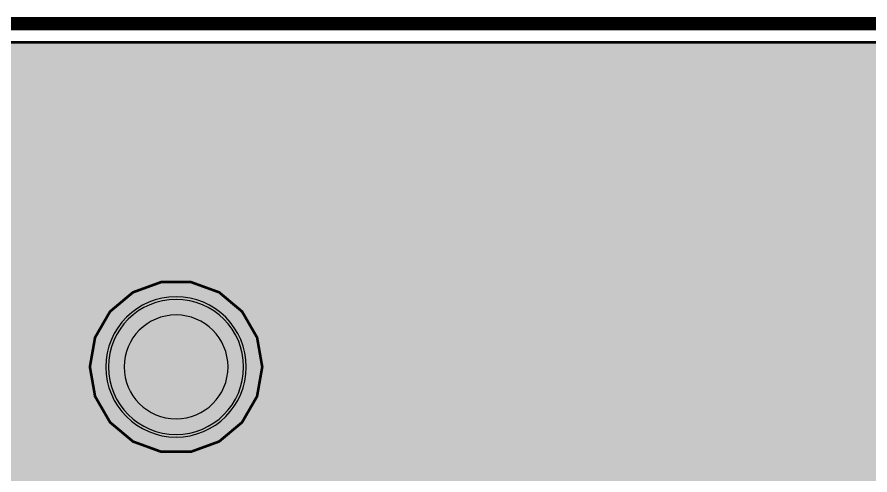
# Model space of a CAD drawing. Header units: millimetres. Extents: x -0.5 to 77.7, y -66.2 to -6.
# Drawn here: x 40.25 to 56.66, y -14.78 to -5.97 of the extents above; entities that cross this region are included whole.
import ezdxf

# ---------------------------------------------------------------- set-up
doc = ezdxf.new("R2010")
doc.units = ezdxf.units.MM
doc.header["$MEASUREMENT"] = 0
for name, color, linetype, true_color in [('Board-Outline-Layer', 7, 'Continuous', 0xff00ff), ('Bottom-Layer', 7, 'Continuous', 0x0000ff), ('Bottom-Paste-Mask-Layer', 7, 'Continuous', 0x800000), ('Bottom-Solder-Mask-Layer', 7, 'Continuous', 0xaa00ff), ('Hole-Layer', 7, 'Continuous', 0x222222), ('Inner1', 7, 'Continuous', 0x999966), ('Multi-Layer', 7, 'Continuous', 0xc0c0c0), ('Top-Layer', 7, 'Continuous', 0xff0000), ('Top-Paste-Mask-Layer', 7, 'Continuous', 0x808080), ('Top-Solder-Mask-Layer', 7, 'Continuous', 0x800080)]:
    doc.layers.add(name, color=color, linetype=linetype, true_color=true_color)

msp = doc.modelspace()

# ---------------------------------------------------------------- hatches: boundary and pattern name
at = {"layer": 'Bottom-Layer'}
msp.add_hatch(color=256, dxfattribs=at).paths.add_polyline_path([(42.007, -12.705, 1), (44.607, -12.705, 1)])
at = {"layer": 'Bottom-Paste-Mask-Layer'}
msp.add_hatch(color=256, dxfattribs=at).paths.add_polyline_path([(42.007, -12.705, 1), (44.607, -12.705, 1)])
at = {"layer": 'Bottom-Solder-Mask-Layer'}
msp.add_hatch(color=256, dxfattribs=at).paths.add_polyline_path([(41.956, -12.705, 1), (44.658, -12.705, 1)])
at = {"layer": 'Hole-Layer'}
msp.add_hatch(color=256, dxfattribs=at).paths.add_polyline_path([(42.307, -12.705, 1), (44.307, -12.705, 1)])
at = {"layer": 'Inner1'}
for points in [[(77.239, -6.454), (77.239, -65.682), (-0.023, -65.682), (-0.023, -6.454)], [(41.649, -12.705), (41.749, -13.272), (42.037, -13.771), (42.478, -14.141), (43.019, -14.338), (43.595, -14.338), (44.136, -14.141), (44.577, -13.771), (44.865, -13.272), (44.965, -12.705), (44.865, -12.138), (44.577, -11.639), (44.136, -11.269), (43.595, -11.072), (43.019, -11.072), (42.478, -11.269), (42.037, -11.639), (41.749, -12.138)]]:
    msp.add_hatch(color=256, dxfattribs=at).paths.add_polyline_path(points)
at = {"layer": 'Multi-Layer'}
msp.add_hatch(color=256, dxfattribs=at).paths.add_polyline_path([(42.007, -12.705, 1), (44.607, -12.705, 1)])
msp.add_hatch(color=256, dxfattribs=at).paths.add_polyline_path([(42.007, -12.705, 1), (44.607, -12.705, 1)])
msp.add_hatch(color=256, dxfattribs=at).paths.add_polyline_path([(42.007, -12.705, 1), (44.607, -12.705, 1)])
at = {"layer": 'Top-Layer'}
msp.add_hatch(color=256, dxfattribs=at).paths.add_polyline_path([(42.007, -12.705, 1), (44.607, -12.705, 1)])
at = {"layer": 'Top-Paste-Mask-Layer'}
msp.add_hatch(color=256, dxfattribs=at).paths.add_polyline_path([(42.007, -12.705, 1), (44.607, -12.705, 1)])
at = {"layer": 'Top-Solder-Mask-Layer'}
msp.add_hatch(color=256, dxfattribs=at).paths.add_polyline_path([(41.956, -12.705, 1), (44.658, -12.705, 1)])

# ---------------------------------------------------------------- linework, layer by layer
at = {"layer": 'Board-Outline-Layer', "const_width": 0.254}
msp.add_lwpolyline([(-0.381, -66.04), (-0.381, -6.096), (77.597, -6.096), (77.597, -66.04)], close=True, dxfattribs=at)
at = {"layer": 'Bottom-Layer'}
msp.add_lwpolyline([(42.007, -12.705, 1), (44.607, -12.705, 1)], format="xyb", close=True, dxfattribs=at)
at = {"layer": 'Bottom-Paste-Mask-Layer'}
msp.add_lwpolyline([(42.007, -12.705, 1), (44.607, -12.705, 1)], format="xyb", close=True, dxfattribs=at)
at = {"layer": 'Bottom-Solder-Mask-Layer'}
msp.add_lwpolyline([(41.956, -12.705, 1), (44.658, -12.705), (44.658, -12.705, 1), (41.956, -12.705)], format="xyb", dxfattribs=at)
at = {"layer": 'Hole-Layer'}
msp.add_lwpolyline([(42.307, -12.705, 1), (44.307, -12.705), (44.307, -12.705, 1), (42.307, -12.705)], format="xyb", dxfattribs=at)
at = {"layer": 'Inner1'}
for points, const_width in [([(-0.381, -66.04), (-0.381, -6.096), (77.597, -6.096), (77.597, -66.04)], 0.00508), ([(77.239, -6.454), (77.239, -65.682), (-0.023, -65.682), (-0.023, -6.454)], 0.0508), ([(41.649, -12.705), (41.749, -13.272), (42.037, -13.771), (42.478, -14.141), (43.019, -14.338), (43.595, -14.338), (44.136, -14.141), (44.577, -13.771), (44.865, -13.272), (44.965, -12.705), (44.865, -12.138), (44.577, -11.639), (44.136, -11.269), (43.595, -11.072), (43.019, -11.072), (42.478, -11.269), (42.037, -11.639), (41.749, -12.138)], 0.0508)]:
    msp.add_lwpolyline(points, close=True, dxfattribs=dict(at, const_width=const_width))
at = {"layer": 'Multi-Layer'}
msp.add_lwpolyline([(42.007, -12.705, 1), (44.607, -12.705, 1)], format="xyb", close=True, dxfattribs=at)
msp.add_lwpolyline([(42.007, -12.705, 1), (44.607, -12.705, 1)], format="xyb", close=True, dxfattribs=at)
msp.add_lwpolyline([(42.007, -12.705, 1), (44.607, -12.705, 1)], format="xyb", close=True, dxfattribs=at)
at = {"layer": 'Top-Layer'}
msp.add_lwpolyline([(42.007, -12.705, 1), (44.607, -12.705, 1)], format="xyb", close=True, dxfattribs=at)
at = {"layer": 'Top-Paste-Mask-Layer'}
msp.add_lwpolyline([(42.007, -12.705, 1), (44.607, -12.705, 1)], format="xyb", close=True, dxfattribs=at)
at = {"layer": 'Top-Solder-Mask-Layer'}
msp.add_lwpolyline([(41.956, -12.705, 1), (44.658, -12.705), (44.658, -12.705, 1), (41.956, -12.705)], format="xyb", dxfattribs=at)

doc.saveas('drawing.dxf')
